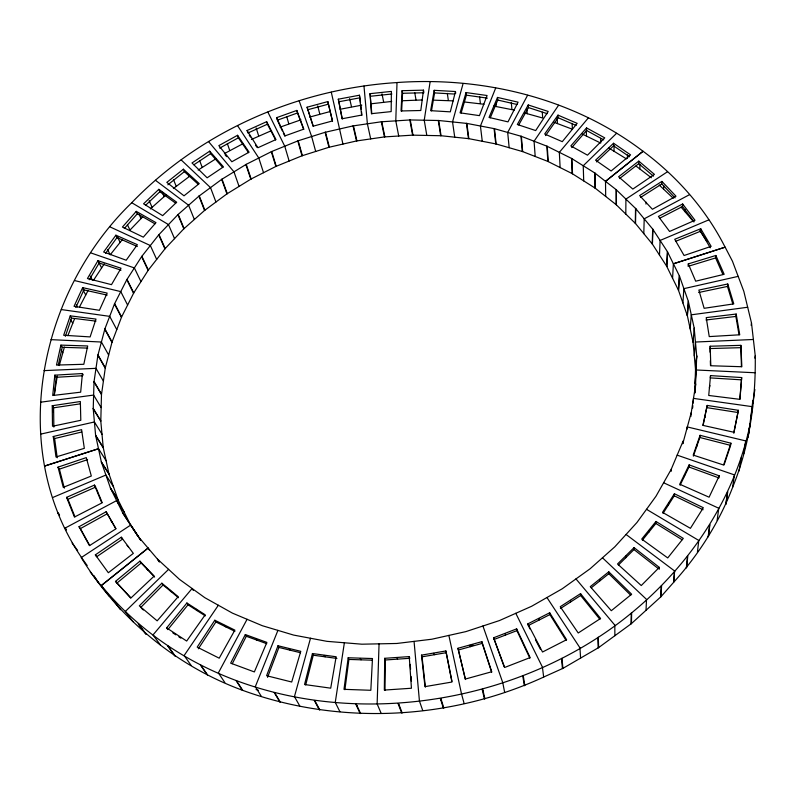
<?xml version="1.0" encoding="UTF-8"?>
<svg xmlns="http://www.w3.org/2000/svg" width="795" height="795" viewBox="0 0 795 795"><rect width="100%" height="100%" fill="white"/><g stroke="black" fill="none" stroke-linecap="round" stroke-linejoin="round"><path stroke-width="1.19" d="M667.482 171.76L625.894 199.098L635.791 208.658L652.705 229.089L667.383 251.608L673.385 263.801L672.58 278.3L666.667 266.206L652.437 244.164L635.543 223.564L625.804 214.044L625.913 199.078L616.115 189.617L594.71 172.932L571.545 158.424L546.881 146.161L521.371 136.343L494.49 128.691L466.854 123.414L438.691 120.502L410.26 119.946L381.352 121.774L353.03 125.908L325.105 132.298L298.185 140.775L271.681 151.517L246.221 164.336L221.676 179.382L198.949 196.136L177.901 214.67L158.722 234.873L141.629 256.596L126.812 279.681L114.46 303.968L104.89 328.872L97.894 355.295L94.009 381.898L93.224 408.789L95.609 435.302L101.323 461.915L105.894 475.042L113.496 486.798L118.097 499.946L124.149 512.109L116.636 500.592L110.535 488.309L105.914 475.032L52.977 497.402M627.474 158.354L627.503 154.866M625.784 557.712L626.043 555.983M384.71 658.31L384.333 690.07L411.442 688.241L409.236 656.6L384.71 658.31L385.356 659.989L384.999 690.457M752.815 400.571L750.947 416.391M754.902 358.138L755.25 355.812L751.494 322.969L743.822 291.348L738.187 276.372L683.869 288.655L682.905 302.955L687.407 315.893L693.111 342.416L695.526 369.417L694.731 392.78M515.796 613.293L542.419 667.114L543.661 677.072C450.139 720.081 339.604 725.716 242.704 690.348C175.725 665.793 118.495 618.152 81.229 557.593L130.748 525.038L140.685 540.202L138.519 536.864L157.46 559.094L179.501 579.396L204.812 597.681L232.398 613.114L262.29 625.705L293.643 635.086L326.964 641.346L361.854 644.198L396.814 643.473L431.834 639.22L465.89 631.608L499.489 620.547L531.617 606.277L562.234 588.777L590.059 568.813L614.813 546.821L636.924 522.524L656.014 496.209L671.159 469.428L677.161 455.147L734.431 474.903L732.573 487.385C749.645 445.925 755.836 400.432 755.25 355.812M635.284 223.286L635.533 208.37M635.543 223.564L635.791 208.658M653.44 176.162L638.733 163.691L638.782 161.117L618.58 176.778L632.83 189.071L654.444 174.383L638.782 161.117M651.353 177.762L639.836 168.957L639.935 164.327M631.031 623.886L631.25 613.154M543.651 677.052L562.91 668.376L598.615 647.607L631.429 623.598L631.657 612.856C690.149 564.778 734.888 498.445 750.232 423.685M618.371 565.086L633.983 549.564L634.032 547.616L659.313 567.382L659.204 569.299M113.476 486.808L108.935 473.82L103.221 447.456L100.796 421.201L101.482 394.559L105.318 367.827L112.055 342.019L121.595 316.976L133.739 292.928L148.337 270.062L165.181 248.557L183.804 228.831L204.544 210.466L226.943 193.871L251.15 178.964L275.885 166.443L302.011 155.79L328.961 147.274L356.518 140.963L384.472 136.909L412.595 135.15L441.066 135.736L468.861 138.678L496.14 143.975L522.663 151.607L547.844 161.405L572.171 173.608L595.028 188.047L616.135 204.643L625.784 214.064M643.801 233.67L644.198 218.824L689.484 194.676M645.947 204.077L646.216 202.258M379.056 643.821L377.138 703.923L381.113 713.254M695.406 388.059L696.718 356.14L694.184 328.077L688.341 301.325L679.486 276.113L673.405 263.801L725.129 247.156L732.463 261.237L738.158 276.382M652.208 243.856L652.705 229.089M652.437 244.164L652.933 229.397M675.044 197.885L661.808 183.953L661.907 181.399L639.617 195.56L652.407 209.264L676.008 196.216L661.907 181.399M659.482 255.145L660.108 240.448L708.812 219.877M648.79 532.243L649.127 530.424M663.557 189.14L663.726 185.672M646.027 610.282L646.514 599.38L602.451 557.772M53.036 411.681L53.255 406.921M666.667 266.206L667.383 251.608M666.856 266.544L667.571 251.945M642.37 540.183L655.875 523.458L655.974 521.46L683.293 538.394L667.73 557.931L641.724 539.09L655.974 521.46M402.091 90.7L401.038 110.962L420.793 110.505L423.487 90.153L402.091 90.7L402.568 93.283L401.634 111.151M694.105 221.825L682.507 206.521L682.657 203.987L658.419 216.439L669.579 231.464L695.009 220.265L682.657 203.987M682.905 302.955L678.443 290.165L679.337 275.756M678.592 290.523L679.486 276.113M684.952 211.659L685.121 209.373M660.546 597.085L661.251 585.985M631.429 623.598L660.893 596.757L661.609 585.657M668.337 505.073L668.754 503.175M671.199 471.296L671.358 469.03M688.112 266.335L688.291 263.89L715.858 255.473L724.166 274.305L695.685 281.191L688.291 263.89M687.297 315.516L688.341 301.325M663.06 513.361L674.249 495.802L674.399 493.745L703.327 507.717L690.418 528.327L662.523 512.368L674.399 493.745M687.407 315.893L688.44 301.703M690.189 328.892L691.272 314.82L747.688 307.248M682.786 443.749L691.253 412.545L695.764 383.995M682.935 443.342L683.114 441.006M710.313 247.811L700.534 231.246L700.733 228.741L674.726 239.275L684.078 255.503L711.147 246.37L700.733 228.741M739.817 399.179L741.675 377.555L710.531 375.608L710.293 377.893L741.357 379.841M741.675 377.555L739.946 399.348L708.723 395.463L710.531 375.608M674.577 570.969L673.663 582.268C698.795 554.612 719.207 522.315 732.602 487.395M693.111 342.416L694.184 328.077M686.94 429.26L687.138 426.905L745.69 440.897L743.683 453.766M684.266 476.632L684.733 474.645M694.283 355.852L695.446 342.029L753.392 339.485M690.855 416.53L691.253 412.545M695.526 369.417L696.708 355.733M695.536 369.824L696.718 356.14M692.634 408.044L692.843 405.629M693.051 403.224L693.479 398.394L752.557 406.702L750.46 419.939M695.039 383.538L696.221 369.993L755.081 372.756M694.969 392.939L695.228 390.097M688.937 467.003L689.126 464.886L719.236 475.837L718.958 477.934L688.937 467.003L680.083 485.238M360.284 658.459L361.019 659.82M82.422 373.541L80.673 392.173L52.709 395.503L54.835 375.161L82.422 373.541L83.276 374.972M696.44 447.327L696.947 445.26M722.923 274.533L715.619 257.938L715.858 255.473M686.343 567.908L687.466 556.42M686.661 567.56L687.784 556.063M699.858 437.489L700.067 435.312L730.923 443.213L730.625 445.379L699.858 437.489L693.379 456.131M710.044 352.195L710.164 346.232L740.88 345.348L741.854 366.734L710.809 365.75L710.164 346.232M704.807 417.574L705.344 415.417M54.318 395.214L56.187 377.297L54.835 375.161M703.128 425.345L707.192 405.43L738.386 410.309L733.815 433.285M709.398 387.761L709.935 385.525M697.444 552.128L698.765 540.441L646.514 509.317M732.781 303.948L727.485 286.429L727.753 283.994L698.855 290.086L704.131 308.311L733.775 303.879L727.753 283.994M708.156 536.844L709.627 524.958M708.424 536.466L709.895 524.571M739.012 334.715L735.882 316.44L736.18 314.045L706.218 317.622L709.239 336.593L739.738 334.794L736.18 314.045M348.18 657.763L343.987 689.335L370.828 690.289L372.477 658.538L348.18 657.763L348.916 659.433L344.911 689.732M717.14 520.327L718.769 508.253L663.596 482.754M741.427 366.664L740.88 345.348M748.184 436.743L750.48 419.949M725.785 504.368L727.524 492.085M751.156 325.344L751.494 322.969M725.994 503.98L727.733 491.688M739.102 470.978L741.188 457.89M344.374 642.767L335.261 702.392L339.912 711.714M430.135 81.676L424.242 120.224L426.806 135.438M752.736 403.343L754.882 389.51M748.075 437.151L750.122 424.093M54.219 395.026L57.28 376.105M434.179 90.322L430.651 110.674L450.298 111.847L455.465 91.524L434.179 90.322L434.577 92.916L431.476 110.863M738.386 410.309L733.884 432.251L702.869 425.365L707.192 405.43M324.201 655.448L325.076 656.819M60.897 345.119L56.485 365.074L83.823 364.289L87.688 345.964L60.897 345.119L62.219 347.296L58.333 364.885M312.435 653.54L304.545 684.515L330.71 688.182L336.146 656.759L312.435 653.54L313.26 655.209L305.707 684.932M310.507 638.236L294.448 696.589L299.745 705.95M463.107 83.495L452.534 121.943L454.73 137.187M59.257 365.571L64.405 347.087M466.059 92.558L460.066 112.83L479.445 115.633L487.087 95.519L466.059 92.558L466.397 95.171L461.12 113.029M730.923 443.213L723.599 465.015L693.2 455.088L700.067 435.312M724.086 464.856L730.247 446.522M65.349 336.325L71.51 318.089L70.238 315.853L95.986 319.073L90.123 336.911L63.66 335.261L70.238 315.853M289.261 648.829L290.245 650.221M267.557 677.34L278.906 647.438L277.982 645.749L266.593 675.72L291.705 682.011L300.778 651.324L277.982 645.749M67.843 335.679L74.501 318.914M277.922 630.356L255.314 686.681L261.197 696.142M495.683 88.036L480.428 126.017L482.267 141.291M497.501 97.437L489.034 117.441L507.985 121.874L518.082 102.167L497.501 97.437L497.769 100.051L490.267 117.809M677.161 455.147L682.975 441.414M75.813 307.466L83.892 289.907L82.65 287.641L74.044 306.323L99.405 310.298L107.166 293.087L82.65 287.641M255.93 638.753L257.033 640.174M719.236 475.837L709.09 497.203L679.725 484.225L689.126 464.886M232.269 663.716L246.301 636.278L245.307 634.569L230.649 663.159L254.36 671.934L266.872 642.39L245.307 634.569M79.589 306.781L87.967 290.722M247.076 619.285L218.377 672.888L224.816 682.498M527.582 95.291L507.687 132.457L509.168 147.731M528.238 104.96L517.326 124.497L535.681 130.569L548.212 111.449L528.238 104.96L528.437 107.573L518.757 124.914M97.944 260.69L87.44 278.508L111.489 284.66L121.019 268.223L97.944 260.69L99.137 262.996L121.009 270.151M89.279 279.741L99.137 262.996M224.657 625.436L225.869 626.897M93.621 280.138L104.254 263.9M198.333 648.79L215.892 621.968L214.819 620.229L197.2 647.12L219.201 658.19L234.873 630.127L214.819 620.229M184.142 655.527L218.357 605.243M558.557 105.268L534.071 141.252L535.204 156.506M545.549 135.597L558.14 117.73L558.01 115.126L577.18 123.354L562.274 141.679L544.674 134.007L558.01 115.126M115.891 235.201L103.638 252.025L126.196 260.223L137.356 244.681L115.891 235.201L117.024 237.546L137.326 246.53M105.536 253.357L117.024 237.546M195.838 609.139L197.14 610.639M122.39 239.563L110.197 254.817L107.573 249.58M166.642 627.901L186.895 603.007L205.209 614.803L186.676 641.048L166.642 627.901L167.844 629.61L188.037 604.776L186.895 603.007M588.31 117.948L559.332 152.362L560.127 167.576M571.734 147.592L586.611 130.499L586.541 127.896L604.737 137.853L587.505 155.174L570.84 145.922L586.541 127.896M136.263 211.361L122.42 227.062L143.319 237.158L155.979 222.64L136.263 211.361L137.346 213.736L154.955 223.822M124.358 228.503L137.346 213.736M660.893 596.757L673.683 582.288L674.607 570.989L626.053 534.449M169.792 590.148L171.183 591.709M142.722 216.826L129.953 230.093L127.458 224.776M150.325 208.906L165.976 194.994M131.751 202.715C36.759 294.458 5.575 455.465 87.182 565.483M161.852 583.202L139.324 605.86L157.162 620.845L178.209 596.677L161.852 583.202L163.045 585.001L178.468 597.701M140.586 607.609L163.045 585.001M659.313 567.382L641.257 585.547L617.546 563.983L634.032 547.616M168.6 569.339L125.312 611.464L133.033 621.73M616.582 133.302L583.232 165.758L583.709 180.912M158.851 189.319L143.557 203.808L162.657 215.644L176.679 202.228L158.851 189.319L159.875 191.724L175.695 203.202M145.525 205.349L159.875 191.724M596.518 161.912L613.561 145.833L613.551 143.249L630.584 154.876L611.117 170.995L595.564 160.192L613.551 143.249M146.797 568.803L148.248 570.422M173.37 188.544L189.17 176.619L188.306 174.423M115.494 581.393L139.92 561.161L154.18 576.087L130.976 597.959L115.494 581.393L130.628 597.979M116.805 583.182L141.162 562.999L139.92 561.161M591.271 587.773L608.811 573.702L608.781 571.814L590.278 586.65L611.295 610.709L631.637 594.223L608.781 571.814M605.681 196.435L605.512 181.349L643.085 151.269C677.092 176.51 705.98 209.314 725.1 247.195L673.385 263.801M149.39 550.09L148.079 548.073L101.343 585.547C229.854 741.506 482.426 735.902 631.657 612.856M605.512 181.359L643.046 151.269C573.593 98.341 483.42 76.39 397.013 82.541L395.791 120.86L398.722 136.024M101.293 585.547L148.089 548.083M183.406 169.206L166.821 182.393L184.003 195.818L199.237 183.605L183.406 169.206L184.37 171.65L198.422 184.44M167.834 184.818L184.37 171.65M619.534 178.577L638.733 163.691M198.134 170.07L215.932 158.752M127.051 545.44L128.571 547.129M95.35 554.85L121.317 537.211L133.341 553.37L108.349 572.738L95.35 554.85L96.702 556.699L122.589 539.09L121.317 537.211M209.711 151.169L191.993 162.965L207.137 177.812L223.445 166.88L209.711 151.169L210.615 153.634L222.709 167.497M193.92 164.764L210.615 153.634M580.549 593.646L560.246 606.724L578.233 632.989L600.593 618.47L580.549 593.646L580.658 595.495L599.877 619.315M560.405 608.533L580.658 595.495M640.581 197.448L661.808 183.953M224.399 153.594L243.161 143.607M110.704 520.437L112.264 522.186M237.536 135.289L218.824 145.634L231.842 161.753L249.083 152.173L237.536 135.289L238.371 137.793L248.547 152.67M219.708 148.108L238.371 137.793M106.132 511.742L115.851 528.884L89.467 545.648L79.033 526.717L106.132 511.742L115.921 528.625M79.033 526.717L80.404 528.605L107.424 513.659M65.101 528.079L66.492 529.937L65.061 528.099L116.666 500.582L124.169 512.099L130.45 524.77L122.788 513.033L116.666 500.582M659.423 218.386L682.507 206.521M527.87 623.856L549.693 612.776L566.596 639.717L542.528 652.019L527.87 623.856L529.808 628.875M528.119 625.635L549.882 614.575L549.693 612.776M251.419 139.463L271.562 130.609M247.106 130.499L266.643 121.685L275.945 139.552L257.918 147.731L247.106 130.499L247.921 133.004L267.418 124.199L266.643 121.685M66.581 497.352L94.446 485.089L95.758 487.057L67.963 499.29L66.581 497.352L74.432 517.058L101.83 502.977L94.446 485.089M280.158 127.13L300.937 119.826M675.72 241.302L700.534 231.246M493.616 637.779L516.641 628.865L530.126 657.584L504.696 667.462L493.616 637.779L504.159 666.866M493.963 639.518L516.919 630.634L516.641 628.865M276.6 117.67L296.823 110.426L303.799 129.128L285.127 135.836L276.6 117.67L277.346 120.194L297.529 112.96L296.823 110.426M58.005 467.152L86.277 457.612L91.316 476.016L63.272 487.365L58.005 467.152L59.396 469.139L64.355 488.14M59.396 469.139L87.599 459.629M469.845 646.295L473.204 645.182M98.501 448.718L44.918 465.959L98.52 448.718L106.132 460.752M309.802 117.044L329.955 111.578M689.265 265.987L715.619 257.938M457.98 648.263L481.869 641.664L491.717 671.765L465.314 679.069L457.98 648.263L465.463 679.526M458.427 649.972L482.237 643.394L481.869 641.664M313.22 126.455L307.079 107.206L327.828 101.581L332.529 121.218M307.754 109.75L328.464 104.145M53.245 436.515L81.597 429.658L84.32 448.34L55.988 456.986L53.245 436.515L54.626 438.552L57.22 457.791M54.626 438.552L81.726 432.003M340.151 109.253L361.805 105.149M40.813 434.1L94.436 421.966L102.028 434.249M482.555 690.954L483.062 690.845M698.656 292.5L727.485 286.429M359.429 95.221L361.626 115.096L342.118 118.743L338.302 99.186L359.429 95.221L359.807 96.94M338.302 99.186L338.918 101.75L359.996 97.795L360.513 102.466M445.886 650.956L451.948 682.04L424.987 686.632L421.499 655.13L445.886 650.956L451.948 681.295M421.499 655.13L422.036 656.829L446.363 652.665M52.241 405.728L80.345 401.525L80.802 420.287L52.5 426.249L52.241 405.728L53.603 407.815L53.861 427.094M53.603 407.815L80.424 403.81M370.987 103.807L391.706 101.432M40.555 402.21L93.631 395.075L101.154 407.616M705.99 319.997L735.882 316.44M440.877 700.206L441.394 700.147M370.053 93.671L391.398 91.405L391.16 111.598L371.444 113.665L370.053 93.671L371.831 113.874M370.599 96.245L391.895 93.989M385.356 659.989L409.813 658.29L409.236 656.6M397.013 82.561C298.125 88.782 200.787 131.145 131.732 202.705L168.49 224.597L174.542 238.669M402.101 100.756L422.205 99.961M56.187 377.297L82.501 375.757M44.003 370.619L95.996 368.343L103.41 381.123M709.925 348.558L740.572 347.683M402.568 93.283L423.914 92.757M398.653 705.165L399.17 705.155M433.295 100.14L453.259 100.876M62.219 347.296L87.728 348.111M348.916 659.433L371.941 660.178M50.989 339.644L101.412 342.019L108.667 355.047M434.577 92.916L454.651 94.058M356.538 705.761L357.044 705.811M464.33 101.979L484.026 104.264M71.51 318.089L95.986 321.14M313.26 655.209L336.921 658.429M466.397 95.171L487.375 98.133M61.314 309.563L109.72 316.36L116.785 329.627M706.964 407.656L738.078 412.535M493.705 106.063L514.285 110.108M83.892 289.907L107.186 295.094M497.769 100.051L517.098 104.493M74.78 280.615L120.76 291.596L127.617 305.081M278.906 647.438L300.5 652.725M524.899 113.059L542.677 118.008L542.299 112.135M256.05 689.523L258.355 690.239M528.437 107.573L547.189 113.675M91.157 253.029L134.365 267.925L140.973 281.619M246.301 636.278L266.742 643.692M554.055 122.301L572.37 129.217L572.132 123.364M558.14 117.73L576.146 125.471M110.217 226.992L150.334 245.536L156.685 259.428M674.249 495.802L703.098 509.754M582.139 133.997L600.722 143.07L600.652 138.4M215.892 621.968L234.903 631.349M586.611 130.499L603.693 139.86M608.91 148.108L626.43 158.881M655.875 523.458L682.07 539.716M188.037 604.776L205.289 615.886M172.843 632.89L175.844 634.857M178.835 636.825L180.843 638.137M613.561 145.833L629.551 156.774M155.462 180.296L188.614 205.249L194.358 219.5M636.01 166.046L639.816 168.947M633.983 549.564L658.23 568.534M141.52 608.394L143.398 609.974M181.18 159.924L210.516 187.63L215.942 202.029M659.234 185.046L673.206 198.233M608.811 573.702L630.723 595.216M141.162 562.999L154.598 577.071M599.758 579.446L599.599 581.095M681.106 207.127L693.538 221.735M208.648 141.699L233.978 171.849L239.066 186.408M575.968 578.899L614.833 625.158M90.233 571.923L109.273 596.101M225.055 154.737L226.585 156.635M112.324 598.973L120.443 609.715M72.116 543.094L77.632 550.448M570.601 600.424L570.542 602.004M138.519 624.055L146.051 634.201M138.201 623.747L145.743 633.893M58.015 512.884L59.436 514.792M58.144 513.272L59.555 515.18M160.371 644.924L153.008 634.927L192.102 588.499L193.304 590.427M168.033 646.156L175.178 656.054M167.666 645.888L174.82 655.786M184.152 655.507L191.068 665.326M200.827 665.196L207.515 674.885M200.419 664.968L207.117 674.657M699.739 230.48L707.093 241.402M131.086 525.733L138.101 536.317L122.788 513.033M237.616 125.719L258.792 158.016L263.543 172.714M546.95 597.512L579.962 647.865M130.748 525.038L138.121 536.307M236.095 680.629L242.276 690.149M110.376 487.931L117.938 499.578M110.535 488.309L118.097 499.946M157.758 559.402L159.05 561.389M236.532 680.818L242.704 690.348M157.46 559.094L159.398 562.075M101.323 461.915L108.935 473.82M101.432 462.302L109.044 474.198M93.87 575.54L98.55 582.973M249.193 135.031L250.465 137.058M255.543 145.157L256.805 147.174M549.882 614.575L566.09 640.422M95.609 435.302L103.221 447.456M95.668 435.69L103.28 447.843M93.214 408.401L100.776 420.813M93.224 408.789L100.796 421.201M61.026 349.87L62.805 352.821M274.235 692.554L279.84 701.955M274.702 692.703L280.297 702.104M94.039 381.511L101.512 394.181M94.009 381.898L101.482 394.559M70.437 319.342L72.743 323.346M538.95 618.58L539.01 620.1M97.974 354.918L105.318 367.827M97.894 355.295L105.238 368.204M76.201 304.882L77.334 306.91M80.404 528.605L89.666 545.4M104.89 328.872L112.055 342.019M104.771 329.239L111.946 342.387M82.968 289.867L85.751 294.975M314.82 700.574L319.789 709.905M314.333 700.475L319.312 709.806M90.223 276.014L92.409 280.128M114.619 303.611L121.595 316.976M114.46 303.968L121.436 317.334M267.418 124.199L275.607 139.96M535.433 639.687L540.491 649.416M98.938 262.738L101.611 267.925M127.001 279.343L133.739 292.928M126.812 279.681L133.55 293.266M267.875 112.095L284.759 146.23L289.151 161.037M672.6 278.3L678.443 290.165M117.561 237.129L120.115 242.405M277.853 121.257L282.354 130.867M283.358 133.004L284.868 136.203M516.919 630.634L529.848 658.181M141.858 256.268L148.337 270.062M141.629 256.596L148.108 270.38M355.802 704.191L360.125 713.503M356.309 704.231L360.622 713.552M139.085 214.292L141.023 218.575M158.98 234.565L165.181 248.557M158.722 234.873L164.923 248.855M149.182 200.678L152.014 207.147M162.279 192.261L164.118 196.603M505.252 633.605L505.451 635.076M177.901 214.67L183.804 228.831M178.189 214.392L184.092 228.553M96.215 488.17L98.968 494.838M99.425 495.951L102.207 502.669M173.469 179.571L176.142 186.129M67.963 499.29L74.939 516.78M198.949 196.136L204.544 210.466M398.037 703.575L401.674 712.936M199.267 195.878L204.862 210.208M398.553 703.575L402.181 712.926M199.615 160.53L202.119 167.169M297.529 112.96L303.68 129.446M221.676 179.382L226.943 193.871M222.014 179.163L227.281 193.642M397.57 659.144L396.973 657.763M299.178 100.895L311.66 136.551L315.695 151.477M482.933 625.983L502.738 682.567L504.646 692.286M422.731 710.511L419.442 701.081L414.056 641.366M227.37 143.656L229.695 150.364M246.221 164.336L251.15 178.964M245.864 164.535L250.793 179.163M307.079 107.206L313.27 126.147L332.439 120.949L327.828 101.581M482.237 643.394L491.688 672.282M256.149 127.935L258.643 135.836M271.681 151.517L276.253 166.274M271.314 151.686L275.885 166.443M440.897 698.547L443.829 708.007M440.38 698.606L443.322 708.067M434.199 654.742L433.732 653.351M286.786 116.825L288.754 123.662M298.185 140.775L302.398 155.651M297.797 140.914L302.011 155.79M470.014 645.262L470.332 646.683M461.527 693.926L464.121 703.495M325.105 132.298L328.961 147.274M317.702 105.884L319.769 113.914M325.503 132.199L329.359 147.164M342.943 144.084L331.296 92.2M482.684 689.225L484.92 698.835M482.168 689.335L484.423 698.954M353.437 125.829L356.925 140.894M353.03 125.908L356.518 140.963M349.621 98.58L351.47 106.659M370.689 138.916L367.389 123.821L363.981 86.059M448.857 635.394L461.527 693.956M381.759 121.734L384.879 136.869M381.352 121.774L384.472 136.909M381.998 93.83L383.627 101.959M338.918 101.75L342.277 118.982M410.26 119.946L413.003 135.14M409.842 119.956L412.595 135.15M414.791 92.856L415.994 99.852M423.487 90.153L423.775 91.882M522.762 675.889L524.332 685.717M523.249 675.72L524.819 685.558M438.691 120.502L441.066 135.736M438.284 120.472L440.668 135.707M447.317 93.373L448.34 100.389M455.465 91.524L455.714 93.254M466.854 123.414L468.861 138.678M466.446 123.354L468.464 138.618M479.574 96.543L480.399 103.588M360.771 104.801L361.288 109.472M361.546 111.807L361.934 115.315M422.036 656.829L425.395 687.049M494.49 128.691L496.14 143.975M494.092 128.601L495.752 143.875M495.752 102.992L496.12 106.51M561.518 658.499L562.443 668.585M511.294 102.416L511.93 109.452M561.986 658.29L562.91 668.376M520.983 136.213L522.295 151.477M521.371 136.343L522.663 151.607M526.886 109.024L527.254 113.715M410.24 664.362L410.578 669.221M411.085 676.505L411.422 681.355M547.248 146.33L548.212 161.564M546.881 146.161L547.844 161.405M579.952 647.846L580.589 658.111M557.156 117.73L557.464 123.593M571.883 158.612L572.519 173.807M571.545 158.424L572.171 173.608M710.332 360.711L710.492 365.601M598.297 637.202L598.615 647.607M597.86 637.461L598.188 647.855M586.322 130.271L586.481 136.114M595.028 173.151L595.346 188.276M594.71 172.932L595.028 188.047M614.813 625.138L614.873 635.722M614.008 145.425L614.028 151.259M616.403 189.866L616.423 204.891M616.115 189.617L616.135 204.643"/></g></svg>
